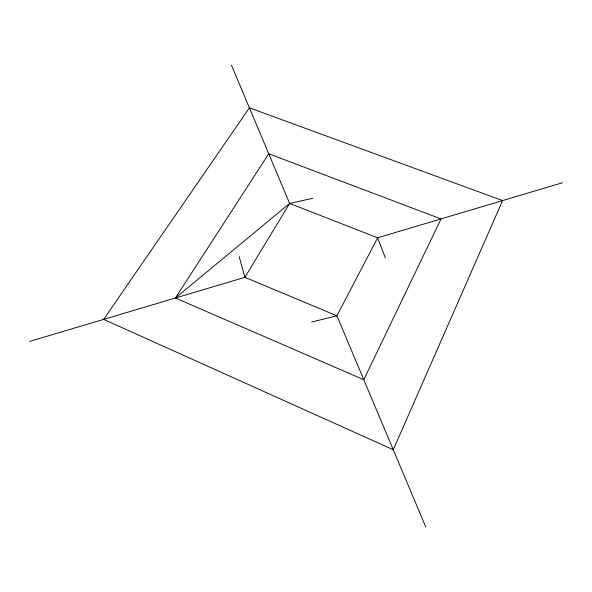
<?xml version="1.0" encoding="UTF-8"?>
<svg xmlns="http://www.w3.org/2000/svg" width="592" height="592" viewBox="0 0 592 592"><rect width="100%" height="100%" fill="white"/><g stroke="black" fill="none" stroke-linecap="round" stroke-linejoin="round"><path stroke-width="0.89" d="M312.828 198.261L289.629 203.433L244.896 277.322L29.6 341.436M175.387 298.02L268.731 153.779L441.04 218.914L363.791 379.701L175.387 298.02L289.629 203.433L377.629 237.799L562.4 182.773M311.666 321.996L336.907 315.795L377.629 237.799L385.392 257.934M231.45 65.164L289.629 203.433M425.7 526.836L336.907 315.795L244.896 277.322L239.161 256.588M502.608 200.577L393.258 449.735L103.659 319.377L249.395 107.818L502.608 200.577"/></g></svg>
